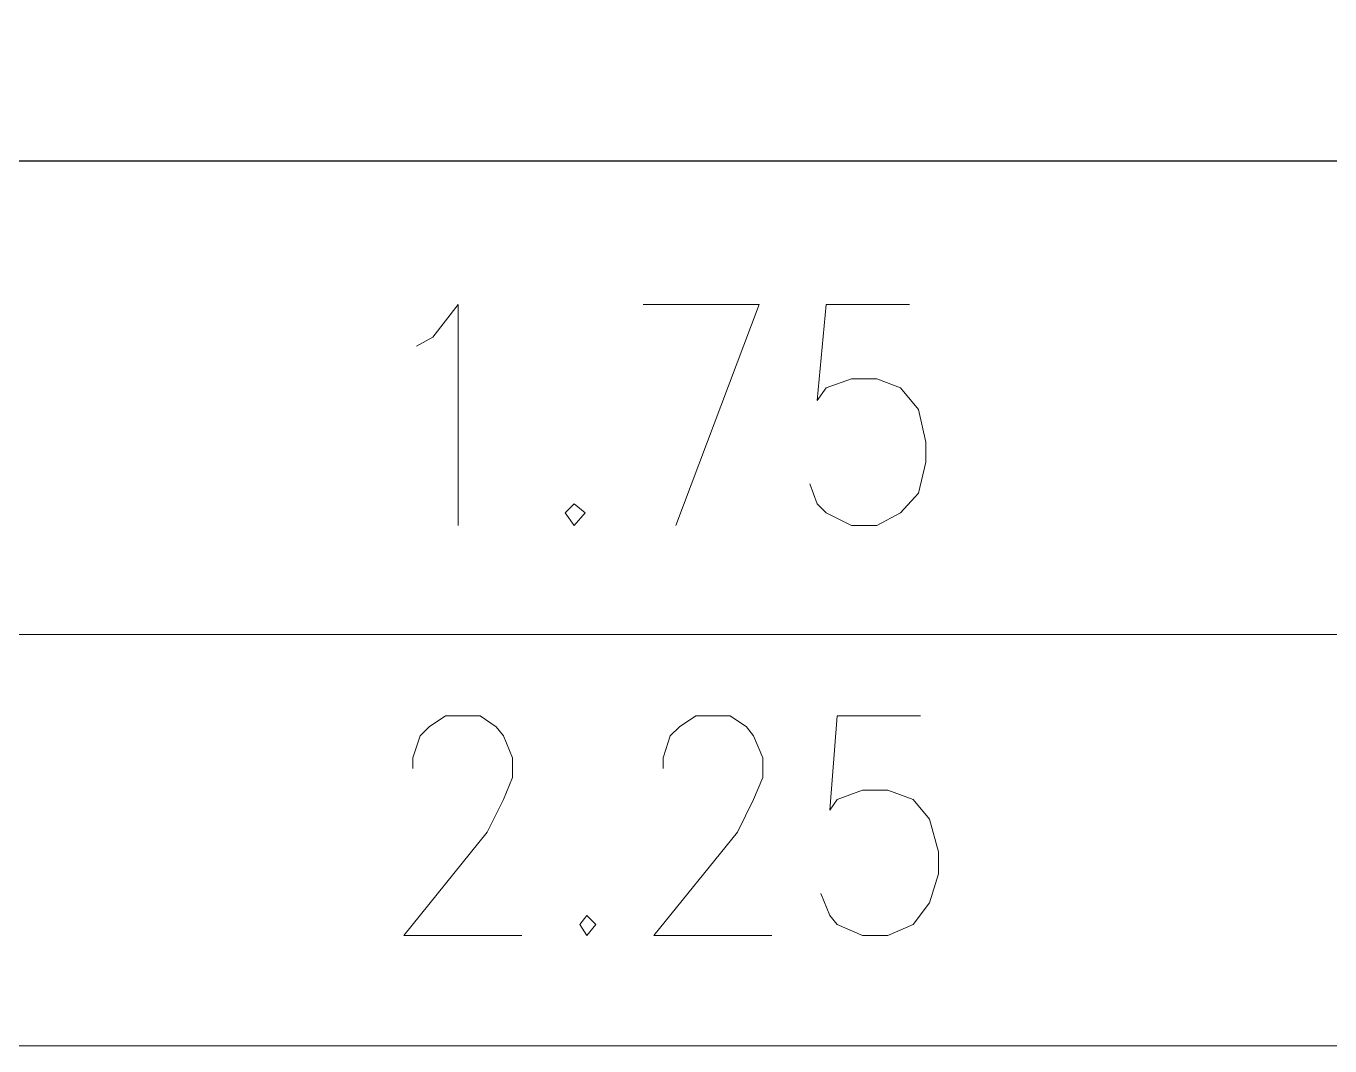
# Model space of a CAD drawing. Header units: millimetres. Extents: x 2928 to 3112, y 1220 to 1280.
# Drawn here: x 2980.298 to 2981.497, y 1236.06 to 1236.998 of the extents above; entities that cross this region are included whole.
import ezdxf

# ---------------------------------------------------------------- set-up
doc = ezdxf.new("R2010")
doc.units = ezdxf.units.MM

msp = doc.modelspace()

# ---------------------------------------------------------------- linework, layer by layer
at = {"color": 7, "linetype": 'Continuous', "lineweight": -2, "true_color": 0x000007}
msp.add_lwpolyline([(2937.08126, 1265.3073), (2937.07792, 1267.474), (2938.98795, 1267.474), (2985.45528, 1267.474), (2985.45528, 1236.87356), (2938.98795, 1236.87356), (2937.08126, 1236.87356), (2937.08126, 1238.60692)], close=True, dxfattribs=at)
at = {"color": 7, "linetype": 'Continuous', "lineweight": 20, "true_color": 0x000007}
for points in [[(2980.65688, 1236.70356), (2980.67188, 1236.71189), (2980.69521, 1236.74189), (2980.69521, 1236.53855)], [(2980.89522, 1236.53855), (2980.97188, 1236.74189), (2980.86522, 1236.74189)], [(2981.11022, 1236.74189), (2981.03355, 1236.74189), (2981.02522, 1236.65356), (2981.03355, 1236.66522), (2981.05688, 1236.67356), (2981.08022, 1236.67356), (2981.10189, 1236.66522), (2981.11855, 1236.64522), (2981.12522, 1236.61522), (2981.12522, 1236.59689), (2981.11855, 1236.56855), (2981.10189, 1236.55022), (2981.08022, 1236.53855), (2981.05688, 1236.53855), (2981.03355, 1236.55022), (2981.02522, 1236.55855), (2981.01855, 1236.57689)], [(2980.65355, 1236.31522), (2980.65355, 1236.32522), (2980.66021, 1236.34522), (2980.66855, 1236.35355), (2980.68355, 1236.36355), (2980.71521, 1236.36355), (2980.73021, 1236.35355), (2980.73688, 1236.34522), (2980.74521, 1236.32522), (2980.74521, 1236.30688), (2980.73688, 1236.28688), (2980.72188, 1236.25688), (2980.64521, 1236.16188), (2980.75355, 1236.16188)], [(2980.88355, 1236.31522), (2980.88355, 1236.32522), (2980.89022, 1236.34522), (2980.89855, 1236.35355), (2980.91355, 1236.36355), (2980.94522, 1236.36355), (2980.96022, 1236.35355), (2980.96688, 1236.34522), (2980.97522, 1236.32522), (2980.97522, 1236.30688), (2980.96688, 1236.28688), (2980.95188, 1236.25688), (2980.87522, 1236.16188), (2980.98355, 1236.16188)], [(2981.12022, 1236.36355), (2981.04355, 1236.36355), (2981.03688, 1236.27688), (2981.04355, 1236.28688), (2981.06689, 1236.29522), (2981.09022, 1236.29522), (2981.11355, 1236.28688), (2981.12855, 1236.26855), (2981.13689, 1236.23855), (2981.13689, 1236.21855), (2981.12855, 1236.19188), (2981.11355, 1236.17188), (2981.09022, 1236.16188), (2981.06689, 1236.16188), (2981.04355, 1236.17188), (2981.03688, 1236.18022), (2981.02855, 1236.20022)]]:
    msp.add_lwpolyline(points, dxfattribs=at)
for points in [[(2980.80188, 1236.55855), (2980.79355, 1236.55022), (2980.80188, 1236.53855), (2980.81188, 1236.55022)], [(2980.81355, 1236.18022), (2980.80688, 1236.17188), (2980.81355, 1236.16188), (2980.82188, 1236.17188)]]:
    msp.add_lwpolyline(points, close=True, dxfattribs=at)
at = {"color": 253, "linetype": 'Continuous', "lineweight": 5, "true_color": 0x9a9a9a}
for points in [[(2980.10854, 1236.43855), (2981.67356, 1236.43855), (2981.67356, 1236.43855)], [(2979.85687, 1236.06021), (2981.92523, 1236.06021), (2981.92523, 1236.06021)]]:
    msp.add_lwpolyline(points, dxfattribs=at)

doc.saveas('drawing.dxf')
